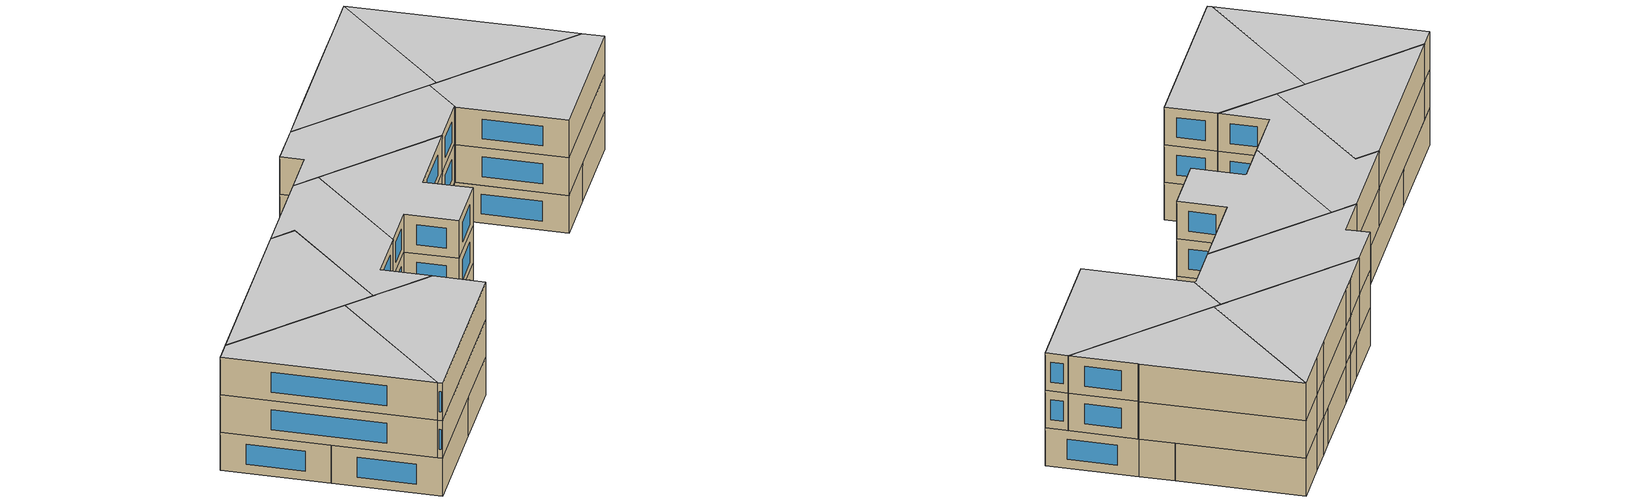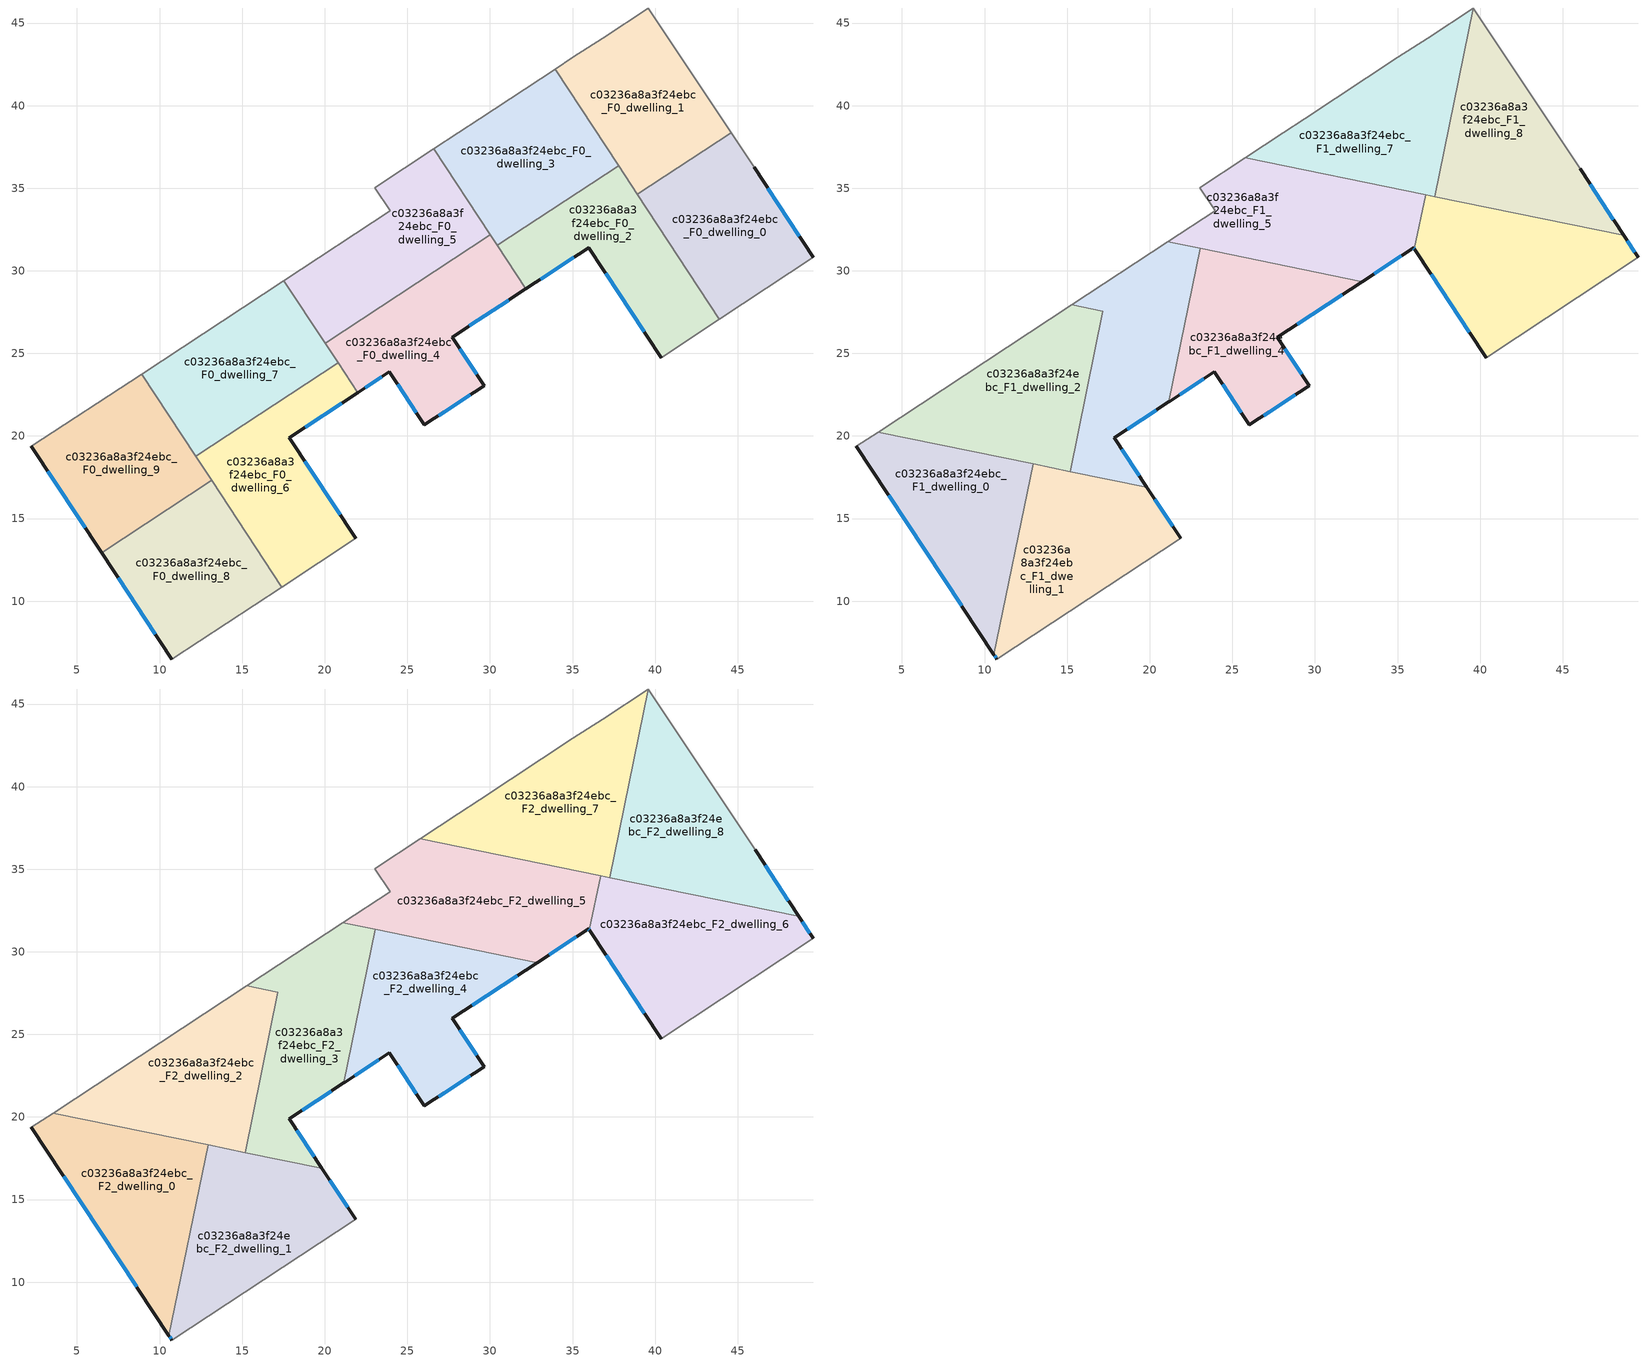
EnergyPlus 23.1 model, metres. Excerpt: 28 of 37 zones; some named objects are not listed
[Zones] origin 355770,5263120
c03236a8a3f24ebc_F0_dwelling_0
 floor ground (EU_floor_Construction): 45.99,36.28 49.57,30.81 43.89,27.08 38.93,34.62 44.61,38.36 z0
 wall outside (EU_wall_Construction): 49.57,30.81 45.99,36.28 z0:3
 wall to c03236a8a3f24ebc_F0_dwelling_1 (EU_wall_Construction): 44.61,38.36 38.93,34.62 z0:3
 wall adiabatic (EU_wall_Construction): 45.99,36.28 44.61,38.36 / 43.89,27.08 49.57,30.81 z0:3
 wall to c03236a8a3f24ebc_F0_dwelling_2 (EU_wall_Construction): 38.93,34.62 43.89,27.08 z0:3
 window (EU_Window_Construction): 48.73,32.09 46.83,34.99 z0.7:2.3
c03236a8a3f24ebc_F0_dwelling_1
 floor ground (EU_floor_Construction): 39.58,45.91 44.61,38.36 38.93,34.62 33.95,42.21 35.03,42.92 36.82,44.09 z0
 wall adiabatic (EU_wall_Construction): 44.61,38.36 39.58,45.91 36.82,44.09 35.03,42.92 33.95,42.21 z0:3
 wall to c03236a8a3f24ebc_F0_dwelling_3 (EU_wall_Construction): 33.95,42.21 37.79,36.36 z0:3
 wall to c03236a8a3f24ebc_F0_dwelling_2 (EU_wall_Construction): 37.79,36.36 38.93,34.62 z0:3
c03236a8a3f24ebc_F0_dwelling_2
 floor ground (EU_floor_Construction): 37.79,36.36 43.89,27.08 40.36,24.75 35.97,31.4 32.18,28.91 30.45,31.54 z0
 wall outside (EU_wall_Construction): 32.18,28.91 35.97,31.4 40.36,24.75 z0:3
 wall to c03236a8a3f24ebc_F0_dwelling_3 (EU_wall_Construction): 37.79,36.36 30.45,31.54 z0:3
 wall adiabatic (EU_wall_Construction): 40.36,24.75 43.89,27.08 z0:3
 wall to c03236a8a3f24ebc_F0_dwelling_4 (EU_wall_Construction): 30.45,31.54 32.18,28.91 z0:3
 window (EU_Window_Construction): 33.07,29.49 35.08,30.81 / 37,29.84 39.33,26.31 z0.7:2.3
c03236a8a3f24ebc_F0_dwelling_3
 floor ground (EU_floor_Construction): 33.95,42.21 37.79,36.36 30.45,31.54 26.6,37.38 28.1,38.36 29.38,39.2 z0
 wall adiabatic (EU_wall_Construction): 33.95,42.21 29.38,39.2 28.1,38.36 26.6,37.38 z0:3
 wall to c03236a8a3f24ebc_F0_dwelling_5 (EU_wall_Construction): 26.6,37.38 30.02,32.19 z0:3
 wall to c03236a8a3f24ebc_F0_dwelling_4 (EU_wall_Construction): 30.02,32.19 30.45,31.54 z0:3
c03236a8a3f24ebc_F0_dwelling_4
 floor ground (EU_floor_Construction): 30.02,32.19 32.18,28.91 27.72,25.97 29.66,23.05 26.04,20.67 23.91,23.88 22,22.62 20.03,25.62 z0
 wall outside (EU_wall_Construction): 22,22.62 23.91,23.88 26.04,20.67 29.66,23.05 27.72,25.97 32.18,28.91 z0:3
 wall to c03236a8a3f24ebc_F0_dwelling_5 (EU_wall_Construction): 30.02,32.19 20.03,25.62 z0:3
 wall to c03236a8a3f24ebc_F0_dwelling_6 (EU_wall_Construction): 20.81,24.43 22,22.62 z0:3
 wall to c03236a8a3f24ebc_F0_dwelling_7 (EU_wall_Construction): 20.03,25.62 20.81,24.43 z0:3
 window (EU_Window_Construction): 26.89,21.23 28.81,22.49 / 24.41,23.12 25.54,21.42 / 22.45,22.91 23.46,23.58 / 28.76,26.66 31.13,28.22 / 29.2,23.73 28.17,25.29 z0.7:2.3
c03236a8a3f24ebc_F0_dwelling_5
 floor ground (EU_floor_Construction): 26.6,37.38 30.02,32.19 20.03,25.62 17.53,29.41 23.96,33.63 23.03,35.03 z0
 wall adiabatic (EU_wall_Construction): 26.6,37.38 23.03,35.03 23.96,33.63 17.53,29.41 z0:3
 wall to c03236a8a3f24ebc_F0_dwelling_7 (EU_wall_Construction): 17.53,29.41 20.03,25.62 z0:3
c03236a8a3f24ebc_F0_dwelling_6
 floor ground (EU_floor_Construction): 20.8,24.43 22,22.62 17.85,19.89 21.87,13.8 17.39,10.86 12.19,18.77 z0
 wall outside (EU_wall_Construction): 21.87,13.8 17.85,19.89 22,22.62 z0:3
 wall to c03236a8a3f24ebc_F0_dwelling_7 (EU_wall_Construction): 20.8,24.43 12.19,18.77 z0:3
 wall adiabatic (EU_wall_Construction): 17.39,10.86 21.87,13.8 z0:3
 wall to c03236a8a3f24ebc_F0_dwelling_8 (EU_wall_Construction): 13.15,17.31 17.39,10.86 z0:3
 wall to c03236a8a3f24ebc_F0_dwelling_9 (EU_wall_Construction): 12.19,18.77 13.15,17.31 z0:3
 window (EU_Window_Construction): 18.82,20.53 21.02,21.98 / 20.93,15.23 18.79,18.46 z0.7:2.3
c03236a8a3f24ebc_F0_dwelling_7
 floor ground (EU_floor_Construction): 17.53,29.41 20.8,24.43 12.19,18.77 8.92,23.75 z0
 wall adiabatic (EU_wall_Construction): 17.53,29.41 8.92,23.75 z0:3
 wall to c03236a8a3f24ebc_F0_dwelling_9 (EU_wall_Construction): 8.92,23.75 12.19,18.77 z0:3
c03236a8a3f24ebc_F0_dwelling_8
 floor ground (EU_floor_Construction): 13.15,17.31 17.39,10.86 10.75,6.5 6.49,12.94 z0
 wall outside (EU_wall_Construction): 6.49,12.94 10.75,6.5 z0:3
 wall adiabatic (EU_wall_Construction): 10.75,6.5 17.39,10.86 z0:3
 wall to c03236a8a3f24ebc_F0_dwelling_9 (EU_wall_Construction): 13.15,17.31 6.49,12.94 z0:3
 window (EU_Window_Construction): 7.49,11.43 9.75,8.01 z0.7:2.3
c03236a8a3f24ebc_F0_dwelling_9
 floor ground (EU_floor_Construction): 8.92,23.75 13.15,17.31 6.49,12.94 2.24,19.36 z0
 wall outside (EU_wall_Construction): 2.24,19.36 6.49,12.94 z0:3
 wall adiabatic (EU_wall_Construction): 8.92,23.75 2.24,19.36 z0:3
 window (EU_Window_Construction): 3.24,17.86 5.49,14.45 z0.7:2.3
 ceiling adiabatic (EU_roof_Construction): 12.42,18.41 8.92,23.75 3.56,20.23 z3
c03236a8a3f24ebc_F1_dwelling_0
 floor to c03236a8a3f24ebc_F0_dwelling_9 (EU_floor_Construction): 12.42,18.41 12.83,17.79 12.67,17 6.49,12.94 2.24,19.36 3.56,20.23 z3
 floor to c03236a8a3f24ebc_F0_dwelling_8 (EU_floor_Construction): 12.67,17 10.57,6.77 6.49,12.94 z3
 floor to c03236a8a3f24ebc_F0_dwelling_6 (EU_floor_Construction): 12.93,18.31 12.83,17.8 12.43,18.41 z3
 wall outside (EU_wall_Construction): 2.24,19.36 10.57,6.77 z3:6
 wall to c03236a8a3f24ebc_F1_dwelling_1 (EU_wall_Construction): 10.57,6.77 12.93,18.31 z3:6
 wall adiabatic (EU_wall_Construction): 3.56,20.23 2.24,19.36 z3:6
 wall to c03236a8a3f24ebc_F1_dwelling_2 (EU_wall_Construction): 12.93,18.31 3.56,20.23 z3:6
 window (EU_Window_Construction): 4.2,16.41 8.62,9.73 z3.7:5.3
c03236a8a3f24ebc_F1_dwelling_1
 floor to c03236a8a3f24ebc_F0_dwelling_8 (EU_floor_Construction): 13.15,17.31 17.39,10.86 10.75,6.5 10.57,6.77 12.67,17 z3
 floor to c03236a8a3f24ebc_F0_dwelling_6 (EU_floor_Construction): 19.82,16.89 21.87,13.8 17.39,10.86 12.83,17.8 12.93,18.31 z3
 floor to c03236a8a3f24ebc_F0_dwelling_9 (EU_floor_Construction): 12.83,17.79 13.15,17.31 12.67,17 z3
 wall outside (EU_wall_Construction): 10.57,6.77 10.75,6.5 / 21.87,13.8 19.82,16.89 z3:6
 wall adiabatic (EU_wall_Construction): 10.75,6.5 21.87,13.8 z3:6
 wall to c03236a8a3f24ebc_F1_dwelling_3 (EU_wall_Construction): 19.82,16.89 15.18,17.85 z3:6
 wall to c03236a8a3f24ebc_F1_dwelling_2 (EU_wall_Construction): 15.18,17.85 12.93,18.31 z3:6
 window (EU_Window_Construction): 10.61,6.71 10.71,6.56 / 21.39,14.53 20.3,16.17 z3.7:5.3
c03236a8a3f24ebc_F1_dwelling_2
 floor to c03236a8a3f24ebc_F0_dwelling_7 (EU_floor_Construction): 17.17,27.55 15.86,21.18 12.19,18.77 8.92,23.75 15.29,27.93 z3
 floor to c03236a8a3f24ebc_F0_dwelling_6 (EU_floor_Construction): 15.86,21.18 15.18,17.85 12.43,18.41 12.19,18.77 z3
 floor adiabatic (EU_floor_Construction): 8.92,23.75 12.43,18.41 3.56,20.23 z3
 wall to c03236a8a3f24ebc_F1_dwelling_3 (EU_wall_Construction): 15.18,17.85 17.17,27.55 15.29,27.93 z3:6
 wall adiabatic (EU_wall_Construction): 15.29,27.93 3.56,20.23 z3:6
c03236a8a3f24ebc_F1_dwelling_3
 floor to c03236a8a3f24ebc_F0_dwelling_6 (EU_floor_Construction): 20.8,24.43 21.45,23.45 21.16,22.07 17.85,19.89 19.82,16.89 15.18,17.85 15.86,21.18 z3
 floor to c03236a8a3f24ebc_F0_dwelling_7 (EU_floor_Construction): 17.53,29.41 20.8,24.43 15.86,21.18 17.17,27.55 15.29,27.93 z3
 floor to c03236a8a3f24ebc_F0_dwelling_5 (EU_floor_Construction): 23.07,31.35 22.18,27.04 20.03,25.62 17.53,29.41 21.11,31.76 z3
 floor to c03236a8a3f24ebc_F0_dwelling_4 (EU_floor_Construction): 22.18,27.04 21.45,23.46 20.03,25.62 z3
 wall outside (EU_wall_Construction): 19.82,16.89 17.85,19.89 21.16,22.07 z3:6
 wall adiabatic (EU_wall_Construction): 21.11,31.76 15.29,27.93 z3:6
 wall to c03236a8a3f24ebc_F1_dwelling_4 (EU_wall_Construction): 21.16,22.07 23.07,31.36 z3:6
 wall to c03236a8a3f24ebc_F1_dwelling_5 (EU_wall_Construction): 23.07,31.36 21.11,31.76 z3:6
 window (EU_Window_Construction): 18.63,20.4 20.38,21.56 / 19.36,17.6 18.31,19.19 z3.7:5.3
c03236a8a3f24ebc_F1_dwelling_4
 floor to c03236a8a3f24ebc_F0_dwelling_4 (EU_floor_Construction): 31.74,29.58 32.18,28.91 27.72,25.97 29.66,23.05 26.04,20.67 23.91,23.88 22,22.62 21.45,23.46 22.18,27.04 27.4,30.47 z3
 floor to c03236a8a3f24ebc_F0_dwelling_2 (EU_floor_Construction): 32.85,29.35 32.18,28.91 31.74,29.58 z3
 floor to c03236a8a3f24ebc_F0_dwelling_6 (EU_floor_Construction): 21.45,23.45 22,22.62 21.17,22.08 21.16,22.07 z3
 floor to c03236a8a3f24ebc_F0_dwelling_5 (EU_floor_Construction): 27.4,30.47 22.18,27.04 23.07,31.35 z3
 wall outside (EU_wall_Construction): 21.16,22.07 21.18,22.08 23.91,23.88 26.04,20.67 29.66,23.05 27.72,25.97 32.85,29.35 z3:6
 wall to c03236a8a3f24ebc_F1_dwelling_5 (EU_wall_Construction): 32.85,29.35 23.07,31.35 z3:6
 window (EU_Window_Construction): 28.92,26.77 31.65,28.56 / 29.2,23.73 28.17,25.29 / 26.89,21.23 28.81,22.49 / 24.41,23.12 25.54,21.42 / 21.82,22.5 23.27,23.46 z3.7:5.3
c03236a8a3f24ebc_F1_dwelling_5
 floor to c03236a8a3f24ebc_F0_dwelling_2 (EU_floor_Construction): 36.7,34.61 36.02,31.32 35.97,31.4 32.85,29.35 31.74,29.58 30.45,31.54 35.49,34.85 z3
 floor to c03236a8a3f24ebc_F0_dwelling_5 (EU_floor_Construction): 27.14,36.56 30.02,32.19 27.4,30.47 21.11,31.76 23.96,33.63 23.03,35.03 25.78,36.84 z3
 floor to c03236a8a3f24ebc_F0_dwelling_3 (EU_floor_Construction): 35.49,34.85 30.45,31.54 27.14,36.56 z3
 floor to c03236a8a3f24ebc_F0_dwelling_4 (EU_floor_Construction): 30.02,32.19 31.74,29.58 27.4,30.47 z3
 wall outside (EU_wall_Construction): 32.85,29.35 35.97,31.4 36.02,31.32 z3:6
 wall adiabatic (EU_wall_Construction): 25.78,36.84 23.03,35.03 23.96,33.63 21.11,31.76 z3:6
 wall to c03236a8a3f24ebc_F1_dwelling_6 (EU_wall_Construction): 36.02,31.32 36.7,34.61 z3:6
 wall to c03236a8a3f24ebc_F1_dwelling_7 (EU_wall_Construction): 36.7,34.61 25.78,36.84 z3:6
 window (EU_Window_Construction): 35.98,31.38 36.01,31.34 / 33.59,29.83 35.24,30.92 z3.7:5.3
c03236a8a3f24ebc_F1_dwelling_6
 floor to c03236a8a3f24ebc_F0_dwelling_0 (EU_floor_Construction): 48.69,32.15 49.57,30.81 43.89,27.08 39.29,34.07 z3
 floor to c03236a8a3f24ebc_F0_dwelling_2 (EU_floor_Construction): 39.29,34.07 43.89,27.08 40.36,24.75 36.02,31.32 36.7,34.61 z3
 wall outside (EU_wall_Construction): 36.02,31.32 40.36,24.75 / 49.57,30.81 48.69,32.15 z3:6
 wall adiabatic (EU_wall_Construction): 40.36,24.75 49.57,30.81 z3:6
 wall to c03236a8a3f24ebc_F1_dwelling_8 (EU_wall_Construction): 48.69,32.15 37.25,34.49 z3:6
 wall to c03236a8a3f24ebc_F1_dwelling_7 (EU_wall_Construction): 37.25,34.49 36.69,34.61 z3:6
 window (EU_Window_Construction): 37.04,29.78 39.34,26.29 / 49.36,31.12 48.89,31.83 z3.7:5.3
c03236a8a3f24ebc_F1_dwelling_7
 floor outside (EU_floor_Construction): 39.58,45.91 39.58,45.9 36.82,44.09 z3
 floor to c03236a8a3f24ebc_F0_dwelling_3 (EU_floor_Construction): 33.95,42.21 37.67,36.54 37.61,36.25 35.49,34.85 27.14,36.56 26.6,37.38 28.1,38.36 29.38,39.2 z3
 floor to c03236a8a3f24ebc_F0_dwelling_1 (EU_floor_Construction): 39.58,45.9 37.67,36.54 33.95,42.21 35.03,42.92 36.82,44.09 z3
 floor to c03236a8a3f24ebc_F0_dwelling_5 (EU_floor_Construction): 26.6,37.38 27.14,36.56 25.78,36.84 z3
 floor to c03236a8a3f24ebc_F0_dwelling_2 (EU_floor_Construction): 37.61,36.25 37.25,34.49 35.49,34.85 z3
 wall to c03236a8a3f24ebc_F1_dwelling_8 (EU_wall_Construction): 37.25,34.49 39.59,45.9 z3:6
 wall adiabatic (EU_wall_Construction): 39.58,45.91 36.82,44.09 35.03,42.92 29.38,39.2 28.1,38.36 25.78,36.84 z3:6
c03236a8a3f24ebc_F1_dwelling_8
 floor to c03236a8a3f24ebc_F0_dwelling_1 (EU_floor_Construction): 39.59,45.9 44.61,38.36 38.93,34.62 37.67,36.54 z3
 floor to c03236a8a3f24ebc_F0_dwelling_0 (EU_floor_Construction): 45.99,36.28 46.06,36.17 48.69,32.15 39.29,34.07 38.93,34.62 44.61,38.36 z3
 floor to c03236a8a3f24ebc_F0_dwelling_2 (EU_floor_Construction): 37.79,36.36 39.29,34.07 37.25,34.49 37.61,36.25 z3
 floor to c03236a8a3f24ebc_F0_dwelling_3 (EU_floor_Construction): 37.67,36.54 37.79,36.36 37.61,36.25 z3
 wall outside (EU_wall_Construction): 48.69,32.15 46.06,36.17 z3:6
 wall adiabatic (EU_wall_Construction): 46.06,36.17 45.99,36.28 39.59,45.9 z3:6
 window (EU_Window_Construction): 48.07,33.09 46.68,35.23 z3.7:5.3
c03236a8a3f24ebc_F2_dwelling_0
 floor to c03236a8a3f24ebc_F1_dwelling_0 (EU_floor_Construction): 12.93,18.31 10.57,6.77 2.24,19.36 3.56,20.23 z6
 wall outside (EU_wall_Construction): 2.24,19.36 10.57,6.77 z6:9
 wall to c03236a8a3f24ebc_F2_dwelling_1 (EU_wall_Construction): 10.57,6.77 12.93,18.31 z6:9
 wall adiabatic (EU_wall_Construction): 3.56,20.23 2.24,19.36 z6:9
 wall to c03236a8a3f24ebc_F2_dwelling_2 (EU_wall_Construction): 12.93,18.31 3.56,20.23 z6:9
 window (EU_Window_Construction): 4.2,16.41 8.62,9.73 z6.7:8.3
 ceiling to c03236a8a3f24ebc_F3_dwelling_0 (EU_floor_Construction): 10.57,6.77 12.93,18.31 3.56,20.23 2.24,19.36 z9
c03236a8a3f24ebc_F2_dwelling_1
 floor to c03236a8a3f24ebc_F1_dwelling_1 (EU_floor_Construction): 19.82,16.89 21.87,13.8 10.75,6.5 10.57,6.77 12.93,18.31 z6
 wall outside (EU_wall_Construction): 10.57,6.77 10.75,6.5 / 21.87,13.8 19.82,16.89 z6:9
 wall adiabatic (EU_wall_Construction): 10.75,6.5 21.87,13.8 z6:9
 wall to c03236a8a3f24ebc_F2_dwelling_3 (EU_wall_Construction): 19.82,16.89 15.18,17.85 z6:9
 wall to c03236a8a3f24ebc_F2_dwelling_2 (EU_wall_Construction): 15.18,17.85 12.93,18.31 z6:9
 window (EU_Window_Construction): 10.61,6.71 10.71,6.56 / 21.39,14.53 20.3,16.17 z6.7:8.3
 ceiling to c03236a8a3f24ebc_F3_dwelling_1 (EU_floor_Construction): 21.87,13.8 19.82,16.89 12.93,18.31 10.57,6.77 10.75,6.5 z9
c03236a8a3f24ebc_F2_dwelling_2
 floor to c03236a8a3f24ebc_F1_dwelling_2 (EU_floor_Construction): 17.17,27.55 15.18,17.85 3.56,20.23 15.29,27.93 z6
 wall to c03236a8a3f24ebc_F2_dwelling_3 (EU_wall_Construction): 15.18,17.85 17.17,27.55 15.29,27.93 z6:9
 wall adiabatic (EU_wall_Construction): 15.29,27.93 3.56,20.23 z6:9
 ceiling to c03236a8a3f24ebc_F3_dwelling_2 (EU_floor_Construction): 15.18,17.85 17.17,27.55 15.29,27.93 3.56,20.23 z9
c03236a8a3f24ebc_F2_dwelling_3
 floor to c03236a8a3f24ebc_F1_dwelling_3 (EU_floor_Construction): 23.07,31.36 21.16,22.07 17.85,19.89 19.82,16.89 15.18,17.85 17.17,27.55 15.29,27.93 21.11,31.76 z6
 wall outside (EU_wall_Construction): 19.82,16.89 17.85,19.89 21.16,22.07 z6:9
 wall adiabatic (EU_wall_Construction): 21.11,31.76 15.29,27.93 z6:9
 wall to c03236a8a3f24ebc_F2_dwelling_4 (EU_wall_Construction): 21.16,22.07 23.07,31.36 z6:9
 wall to c03236a8a3f24ebc_F2_dwelling_5 (EU_wall_Construction): 23.07,31.36 21.11,31.76 z6:9
 window (EU_Window_Construction): 18.63,20.4 20.38,21.56 / 19.36,17.6 18.31,19.19 z6.7:8.3
 ceiling to c03236a8a3f24ebc_F3_dwelling_3 (EU_floor_Construction): 19.82,16.89 17.85,19.89 21.16,22.07 23.07,31.36 21.11,31.76 15.29,27.93 17.17,27.55 15.18,17.85 z9
c03236a8a3f24ebc_F2_dwelling_4
 floor to c03236a8a3f24ebc_F1_dwelling_4 (EU_floor_Construction): 32.85,29.35 27.72,25.97 29.66,23.05 26.04,20.67 23.91,23.88 21.18,22.08 21.16,22.07 23.07,31.36 z6
 wall outside (EU_wall_Construction): 21.16,22.07 21.18,22.08 23.91,23.88 26.04,20.67 29.66,23.05 27.72,25.97 32.85,29.35 z6:9
 wall to c03236a8a3f24ebc_F2_dwelling_5 (EU_wall_Construction): 32.85,29.35 23.07,31.35 z6:9
 window (EU_Window_Construction): 28.92,26.77 31.65,28.56 / 29.2,23.73 28.17,25.29 / 26.89,21.23 28.81,22.49 / 24.41,23.12 25.54,21.42 / 21.82,22.5 23.27,23.46 z6.7:8.3
 ceiling to c03236a8a3f24ebc_F3_dwelling_4 (EU_floor_Construction): 29.66,23.05 27.72,25.97 32.85,29.35 23.07,31.36 21.16,22.07 21.18,22.08 23.91,23.88 26.04,20.67 z9
c03236a8a3f24ebc_F2_dwelling_5
 floor to c03236a8a3f24ebc_F1_dwelling_5 (EU_floor_Construction): 36.7,34.61 36.02,31.32 35.97,31.4 32.85,29.35 21.11,31.76 23.96,33.63 23.03,35.03 25.78,36.84 z6
 wall outside (EU_wall_Construction): 32.85,29.35 35.97,31.4 36.02,31.32 z6:9
 wall adiabatic (EU_wall_Construction): 25.78,36.84 23.03,35.03 23.96,33.63 21.11,31.76 z6:9
 wall to c03236a8a3f24ebc_F2_dwelling_6 (EU_wall_Construction): 36.02,31.32 36.7,34.61 z6:9
 wall to c03236a8a3f24ebc_F2_dwelling_7 (EU_wall_Construction): 36.7,34.61 25.78,36.84 z6:9
 window (EU_Window_Construction): 35.98,31.38 36.01,31.34 / 33.59,29.83 35.24,30.92 z6.7:8.3
 ceiling to c03236a8a3f24ebc_F3_dwelling_5 (EU_floor_Construction): 36.02,31.32 36.7,34.61 25.78,36.84 23.03,35.03 23.96,33.63 21.11,31.76 32.85,29.35 35.97,31.4 z9
c03236a8a3f24ebc_F2_dwelling_6
 floor to c03236a8a3f24ebc_F1_dwelling_6 (EU_floor_Construction): 48.69,32.15 49.57,30.81 40.36,24.75 36.02,31.32 36.7,34.61 z6
 wall outside (EU_wall_Construction): 36.02,31.32 40.36,24.75 / 49.57,30.81 48.69,32.15 z6:9
 wall adiabatic (EU_wall_Construction): 40.36,24.75 49.57,30.81 z6:9
 wall to c03236a8a3f24ebc_F2_dwelling_8 (EU_wall_Construction): 48.69,32.15 37.25,34.49 z6:9
 wall to c03236a8a3f24ebc_F2_dwelling_7 (EU_wall_Construction): 37.25,34.49 36.69,34.61 z6:9
 window (EU_Window_Construction): 37.04,29.78 39.34,26.29 / 49.36,31.12 48.89,31.83 z6.7:8.3
 ceiling to c03236a8a3f24ebc_F3_dwelling_6 (EU_floor_Construction): 49.57,30.81 48.69,32.15 36.7,34.61 36.02,31.32 40.36,24.75 z9
c03236a8a3f24ebc_F2_dwelling_7
 floor to c03236a8a3f24ebc_F1_dwelling_7 (EU_floor_Construction): 39.59,45.9 37.25,34.49 25.78,36.84 28.1,38.36 29.38,39.2 35.03,42.92 36.82,44.09 z6
 wall to c03236a8a3f24ebc_F2_dwelling_8 (EU_wall_Construction): 37.25,34.49 39.59,45.9 z6:9
 wall adiabatic (EU_wall_Construction): 39.58,45.91 36.82,44.09 35.03,42.92 29.38,39.2 28.1,38.36 25.78,36.84 z6:9
 ceiling to c03236a8a3f24ebc_F3_dwelling_7 (EU_floor_Construction): 37.25,34.49 39.58,45.91 36.82,44.09 35.03,42.92 29.38,39.2 28.1,38.36 25.78,36.84 z9
c03236a8a3f24ebc_F2_dwelling_8
 floor to c03236a8a3f24ebc_F1_dwelling_8 (EU_floor_Construction): 39.59,45.9 45.99,36.28 46.06,36.17 48.69,32.15 37.25,34.49 z6
 wall outside (EU_wall_Construction): 48.69,32.15 46.06,36.17 z6:9
 wall adiabatic (EU_wall_Construction): 46.06,36.17 45.99,36.28 39.59,45.9 z6:9
 window (EU_Window_Construction): 48.07,33.09 46.68,35.23 z6.7:8.3
 ceiling to c03236a8a3f24ebc_F3_dwelling_8 (EU_floor_Construction): 48.69,32.15 46.06,36.17 45.99,36.28 39.59,45.9 37.25,34.49 z9
[Building]
EU S2 Campaign: North Axis=0; Terrain=City; Solar Distribution=FullExterior
[Site:Location]
Budapest.Ferenc.Liszt.Intl.AP: Latitude=47.437; Longitude=19.256; Time Zone=1; Elevation=185
[SizingPeriod:WeatherFileDays]
AnnualSizingPeriod: Begin Month=1; Begin Day of Month=1; End Month=12; End Day of Month=31; Day of Week for Start Day=Monday; Use Weather File Daylight Saving Period=No; Use Weather File Rain and Snow Indicators=No
[MATERIAL]
EU_InternalMass_Material: Roughness=MediumRough; Thickness=0.1; Conductivity=1; Density=1800; Specific Heat=900; Thermal Absorptance=0.9; Solar Absorptance=0.7; Visible Absorptance=0.7
[MATERIAL:NOMASS] Roughness=MediumRough; Thermal Absorptance=0.9; Solar Absorptance=0.7; Visible Absorptance=0.7
Name | Thermal Resistance
EU_wall_NoMass | 0.832559
EU_roof_NoMass | 1.39638
EU_floor_NoMass | 0.872794
[WINDOWMATERIAL:SIMPLEGLAZINGSYSTEM]
EU_Window_SimpleGlazing: UFactor=2.79869; Solar Heat Gain Coefficient=0.75; Visible Transmittance=0.75
[CONSTRUCTION]
EU_wall_Construction: EU_wall_NoMass
EU_roof_Construction: EU_roof_NoMass
EU_floor_Construction: EU_floor_NoMass
EU_Window_Construction: EU_Window_SimpleGlazing
EU_InternalMass_Construction: EU_InternalMass_Material
[ZONE] Type=1; Multiplier=1; Ceiling Height=autocalculate; Floor Area=autocalculate; Part of Total Floor Area=Yes
Name | Volume
c03236a8a3f24ebc_F0_dwelling_0 | 184.278
c03236a8a3f24ebc_F1_dwelling_0; c03236a8a3f24ebc_F2_dwelling_0 | 204.736
c03236a8a3f24ebc_F0_dwelling_1 | 184.29
c03236a8a3f24ebc_F1_dwelling_1; c03236a8a3f24ebc_F2_dwelling_1 | 204.732
c03236a8a3f24ebc_F0_dwelling_2 | 184.244
c03236a8a3f24ebc_F1_dwelling_2; c03236a8a3f24ebc_F2_dwelling_2 | 204.752
c03236a8a3f24ebc_F0_dwelling_3 | 184.259
c03236a8a3f24ebc_F1_dwelling_3; c03236a8a3f24ebc_F2_dwelling_3 | 191.23
c03236a8a3f24ebc_F0_dwelling_4 | 184.25
c03236a8a3f24ebc_F1_dwelling_4; c03236a8a3f24ebc_F2_dwelling_4 | 191.234
c03236a8a3f24ebc_F0_dwelling_5 | 184.283
c03236a8a3f24ebc_F1_dwelling_5; c03236a8a3f24ebc_F2_dwelling_5 | 218.267
c03236a8a3f24ebc_F0_dwelling_6 | 184.272
c03236a8a3f24ebc_F1_dwelling_6; c03236a8a3f24ebc_F2_dwelling_6 | 218.265
c03236a8a3f24ebc_F0_dwelling_7; c03236a8a3f24ebc_F0_dwelling_9 | 184.266
c03236a8a3f24ebc_F1_dwelling_7 | 204.623
c03236a8a3f24ebc_F2_dwelling_7 | 204.733
c03236a8a3f24ebc_F0_dwelling_8 | 184.241
c03236a8a3f24ebc_F1_dwelling_8; c03236a8a3f24ebc_F2_dwelling_8 | 204.72
[INTERNALMASS] Construction=EU_InternalMass_Construction
Name | Zone or ZoneList | Surface Area
c03236a8a3f24ebc_F0_dwelling_0_EU_InternalMass | c03236a8a3f24ebc_F0_dwelling_0 | 61.4261
c03236a8a3f24ebc_F0_dwelling_1_EU_InternalMass | c03236a8a3f24ebc_F0_dwelling_1 | 61.4298
c03236a8a3f24ebc_F0_dwelling_2_EU_InternalMass | c03236a8a3f24ebc_F0_dwelling_2 | 61.4145
c03236a8a3f24ebc_F0_dwelling_3_EU_InternalMass | c03236a8a3f24ebc_F0_dwelling_3 | 61.4195
c03236a8a3f24ebc_F0_dwelling_4_EU_InternalMass | c03236a8a3f24ebc_F0_dwelling_4 | 61.4167
c03236a8a3f24ebc_F0_dwelling_5_EU_InternalMass | c03236a8a3f24ebc_F0_dwelling_5 | 61.4277
c03236a8a3f24ebc_F0_dwelling_6_EU_InternalMass | c03236a8a3f24ebc_F0_dwelling_6 | 61.4238
c03236a8a3f24ebc_F0_dwelling_7_EU_InternalMass | c03236a8a3f24ebc_F0_dwelling_7 | 61.4222
c03236a8a3f24ebc_F0_dwelling_8_EU_InternalMass | c03236a8a3f24ebc_F0_dwelling_8 | 61.414
c03236a8a3f24ebc_F0_dwelling_9_EU_InternalMass | c03236a8a3f24ebc_F0_dwelling_9 | 61.4219
c03236a8a3f24ebc_F1_dwelling_0_EU_InternalMass | c03236a8a3f24ebc_F1_dwelling_0 | 68.243
c03236a8a3f24ebc_F1_dwelling_1_EU_InternalMass | c03236a8a3f24ebc_F1_dwelling_1 | 68.2425
c03236a8a3f24ebc_F1_dwelling_2_EU_InternalMass | c03236a8a3f24ebc_F1_dwelling_2 | 68.2499
c03236a8a3f24ebc_F1_dwelling_3_EU_InternalMass | c03236a8a3f24ebc_F1_dwelling_3 | 63.7434
c03236a8a3f24ebc_F1_dwelling_4_EU_InternalMass | c03236a8a3f24ebc_F1_dwelling_4 | 63.7446
c03236a8a3f24ebc_F1_dwelling_5_EU_InternalMass | c03236a8a3f24ebc_F1_dwelling_5 | 72.7554
c03236a8a3f24ebc_F1_dwelling_6_EU_InternalMass | c03236a8a3f24ebc_F1_dwelling_6 | 72.7537
c03236a8a3f24ebc_F1_dwelling_7_EU_InternalMass | c03236a8a3f24ebc_F1_dwelling_7 | 68.2433
c03236a8a3f24ebc_F1_dwelling_8_EU_InternalMass | c03236a8a3f24ebc_F1_dwelling_8 | 68.24
c03236a8a3f24ebc_F2_dwelling_0_EU_InternalMass | c03236a8a3f24ebc_F2_dwelling_0 | 68.243
c03236a8a3f24ebc_F2_dwelling_1_EU_InternalMass | c03236a8a3f24ebc_F2_dwelling_1 | 68.2425
c03236a8a3f24ebc_F2_dwelling_2_EU_InternalMass | c03236a8a3f24ebc_F2_dwelling_2 | 68.2499
c03236a8a3f24ebc_F2_dwelling_3_EU_InternalMass | c03236a8a3f24ebc_F2_dwelling_3 | 63.7434
c03236a8a3f24ebc_F2_dwelling_4_EU_InternalMass | c03236a8a3f24ebc_F2_dwelling_4 | 63.7446
c03236a8a3f24ebc_F2_dwelling_5_EU_InternalMass | c03236a8a3f24ebc_F2_dwelling_5 | 72.7554
c03236a8a3f24ebc_F2_dwelling_6_EU_InternalMass | c03236a8a3f24ebc_F2_dwelling_6 | 72.7537
c03236a8a3f24ebc_F2_dwelling_7_EU_InternalMass | c03236a8a3f24ebc_F2_dwelling_7 | 68.2433
c03236a8a3f24ebc_F2_dwelling_8_EU_InternalMass | c03236a8a3f24ebc_F2_dwelling_8 | 68.24
[OTHEREQUIPMENT] Fuel Type=Electricity; Design Level Calculation Method=Watts/Area; Power per Zone Floor Area=1; Fraction Latent=0; Fraction Radiant=0; Fraction Lost=0; Carbon Dioxide Generation Rate=0; EndUse Subcategory=EU_Step8_InternalGains
Name | Zone or ZoneList or Space or SpaceList | Schedule
EU_Step8_InternalGain_c03236a8a3f24ebc_F0_dwelling_0_f000 | c03236a8a3f24ebc_F0_dwelling_0 | EU_Step8_GainSchedule_c03236a8a3f24ebc_F0_dwelling_0_f000
EU_Step8_InternalGain_c03236a8a3f24ebc_F0_dwelling_1_f000 | c03236a8a3f24ebc_F0_dwelling_1 | EU_Step8_GainSchedule_c03236a8a3f24ebc_F0_dwelling_1_f000
EU_Step8_InternalGain_c03236a8a3f24ebc_F0_dwelling_2_f000 | c03236a8a3f24ebc_F0_dwelling_2 | EU_Step8_GainSchedule_c03236a8a3f24ebc_F0_dwelling_2_f000
EU_Step8_InternalGain_c03236a8a3f24ebc_F0_dwelling_3_f000 | c03236a8a3f24ebc_F0_dwelling_3 | EU_Step8_GainSchedule_c03236a8a3f24ebc_F0_dwelling_3_f000
EU_Step8_InternalGain_c03236a8a3f24ebc_F0_dwelling_4_f000 | c03236a8a3f24ebc_F0_dwelling_4 | EU_Step8_GainSchedule_c03236a8a3f24ebc_F0_dwelling_4_f000
EU_Step8_InternalGain_c03236a8a3f24ebc_F0_dwelling_5_f000 | c03236a8a3f24ebc_F0_dwelling_5 | EU_Step8_GainSchedule_c03236a8a3f24ebc_F0_dwelling_5_f000
EU_Step8_InternalGain_c03236a8a3f24ebc_F0_dwelling_6_f000 | c03236a8a3f24ebc_F0_dwelling_6 | EU_Step8_GainSchedule_c03236a8a3f24ebc_F0_dwelling_6_f000
EU_Step8_InternalGain_c03236a8a3f24ebc_F0_dwelling_7_f000 | c03236a8a3f24ebc_F0_dwelling_7 | EU_Step8_GainSchedule_c03236a8a3f24ebc_F0_dwelling_7_f000
EU_Step8_InternalGain_c03236a8a3f24ebc_F0_dwelling_8_f000 | c03236a8a3f24ebc_F0_dwelling_8 | EU_Step8_GainSchedule_c03236a8a3f24ebc_F0_dwelling_8_f000
EU_Step8_InternalGain_c03236a8a3f24ebc_F0_dwelling_9_f000 | c03236a8a3f24ebc_F0_dwelling_9 | EU_Step8_GainSchedule_c03236a8a3f24ebc_F0_dwelling_9_f000
EU_Step8_InternalGain_c03236a8a3f24ebc_F1_dwelling_0_f000 | c03236a8a3f24ebc_F1_dwelling_0 | EU_Step8_GainSchedule_c03236a8a3f24ebc_F1_dwelling_0_f000
EU_Step8_InternalGain_c03236a8a3f24ebc_F1_dwelling_1_f000 | c03236a8a3f24ebc_F1_dwelling_1 | EU_Step8_GainSchedule_c03236a8a3f24ebc_F1_dwelling_1_f000
EU_Step8_InternalGain_c03236a8a3f24ebc_F1_dwelling_2_f000 | c03236a8a3f24ebc_F1_dwelling_2 | EU_Step8_GainSchedule_c03236a8a3f24ebc_F1_dwelling_2_f000
EU_Step8_InternalGain_c03236a8a3f24ebc_F1_dwelling_3_f000 | c03236a8a3f24ebc_F1_dwelling_3 | EU_Step8_GainSchedule_c03236a8a3f24ebc_F1_dwelling_3_f000
EU_Step8_InternalGain_c03236a8a3f24ebc_F1_dwelling_4_f000 | c03236a8a3f24ebc_F1_dwelling_4 | EU_Step8_GainSchedule_c03236a8a3f24ebc_F1_dwelling_4_f000
EU_Step8_InternalGain_c03236a8a3f24ebc_F1_dwelling_5_f000 | c03236a8a3f24ebc_F1_dwelling_5 | EU_Step8_GainSchedule_c03236a8a3f24ebc_F1_dwelling_5_f000
EU_Step8_InternalGain_c03236a8a3f24ebc_F1_dwelling_6_f000 | c03236a8a3f24ebc_F1_dwelling_6 | EU_Step8_GainSchedule_c03236a8a3f24ebc_F1_dwelling_6_f000
EU_Step8_InternalGain_c03236a8a3f24ebc_F1_dwelling_7_f000 | c03236a8a3f24ebc_F1_dwelling_7 | EU_Step8_GainSchedule_c03236a8a3f24ebc_F1_dwelling_7_f000
EU_Step8_InternalGain_c03236a8a3f24ebc_F1_dwelling_8_f000 | c03236a8a3f24ebc_F1_dwelling_8 | EU_Step8_GainSchedule_c03236a8a3f24ebc_F1_dwelling_8_f000
EU_Step8_InternalGain_c03236a8a3f24ebc_F2_dwelling_0_f000 | c03236a8a3f24ebc_F2_dwelling_0 | EU_Step8_GainSchedule_c03236a8a3f24ebc_F2_dwelling_0_f000
EU_Step8_InternalGain_c03236a8a3f24ebc_F2_dwelling_1_f000 | c03236a8a3f24ebc_F2_dwelling_1 | EU_Step8_GainSchedule_c03236a8a3f24ebc_F2_dwelling_1_f000
EU_Step8_InternalGain_c03236a8a3f24ebc_F2_dwelling_2_f000 | c03236a8a3f24ebc_F2_dwelling_2 | EU_Step8_GainSchedule_c03236a8a3f24ebc_F2_dwelling_2_f000
EU_Step8_InternalGain_c03236a8a3f24ebc_F2_dwelling_3_f000 | c03236a8a3f24ebc_F2_dwelling_3 | EU_Step8_GainSchedule_c03236a8a3f24ebc_F2_dwelling_3_f000
EU_Step8_InternalGain_c03236a8a3f24ebc_F2_dwelling_4_f000 | c03236a8a3f24ebc_F2_dwelling_4 | EU_Step8_GainSchedule_c03236a8a3f24ebc_F2_dwelling_4_f000
EU_Step8_InternalGain_c03236a8a3f24ebc_F2_dwelling_5_f000 | c03236a8a3f24ebc_F2_dwelling_5 | EU_Step8_GainSchedule_c03236a8a3f24ebc_F2_dwelling_5_f000
EU_Step8_InternalGain_c03236a8a3f24ebc_F2_dwelling_6_f000 | c03236a8a3f24ebc_F2_dwelling_6 | EU_Step8_GainSchedule_c03236a8a3f24ebc_F2_dwelling_6_f000
EU_Step8_InternalGain_c03236a8a3f24ebc_F2_dwelling_7_f000 | c03236a8a3f24ebc_F2_dwelling_7 | EU_Step8_GainSchedule_c03236a8a3f24ebc_F2_dwelling_7_f000
EU_Step8_InternalGain_c03236a8a3f24ebc_F2_dwelling_8_f000 | c03236a8a3f24ebc_F2_dwelling_8 | EU_Step8_GainSchedule_c03236a8a3f24ebc_F2_dwelling_8_f000
[ZONEVENTILATION:DESIGNFLOWRATE] Schedule=EU_AlwaysOn; Design Flow Rate Calculation Method=AirChanges/Hour; Air Changes per Hour=0.475469; Ventilation Type=Natural; Fan Pressure Rise=0; Fan Total Efficiency=1; Constant Term Coefficient=1; Temperature Term Coefficient=0; Velocity Term Coefficient=0; Velocity Squared Term Coefficient=0; Minimum Indoor Temperature=-100; Maximum Indoor Temperature=100; Delta Temperature=-100; Minimum Outdoor Temperature=-100; Maximum Outdoor Temperature=100; Maximum Wind Speed=40
Name | Zone or ZoneList or Space or SpaceList
EU_ConstantAir_c03236a8a3f24ebc_F0_dwelling_0 | c03236a8a3f24ebc_F0_dwelling_0
EU_ConstantAir_c03236a8a3f24ebc_F0_dwelling_1 | c03236a8a3f24ebc_F0_dwelling_1
EU_ConstantAir_c03236a8a3f24ebc_F0_dwelling_2 | c03236a8a3f24ebc_F0_dwelling_2
EU_ConstantAir_c03236a8a3f24ebc_F0_dwelling_3 | c03236a8a3f24ebc_F0_dwelling_3
EU_ConstantAir_c03236a8a3f24ebc_F0_dwelling_4 | c03236a8a3f24ebc_F0_dwelling_4
EU_ConstantAir_c03236a8a3f24ebc_F0_dwelling_5 | c03236a8a3f24ebc_F0_dwelling_5
EU_ConstantAir_c03236a8a3f24ebc_F0_dwelling_6 | c03236a8a3f24ebc_F0_dwelling_6
EU_ConstantAir_c03236a8a3f24ebc_F0_dwelling_7 | c03236a8a3f24ebc_F0_dwelling_7
EU_ConstantAir_c03236a8a3f24ebc_F0_dwelling_8 | c03236a8a3f24ebc_F0_dwelling_8
EU_ConstantAir_c03236a8a3f24ebc_F0_dwelling_9 | c03236a8a3f24ebc_F0_dwelling_9
EU_ConstantAir_c03236a8a3f24ebc_F1_dwelling_0 | c03236a8a3f24ebc_F1_dwelling_0
EU_ConstantAir_c03236a8a3f24ebc_F1_dwelling_1 | c03236a8a3f24ebc_F1_dwelling_1
EU_ConstantAir_c03236a8a3f24ebc_F1_dwelling_2 | c03236a8a3f24ebc_F1_dwelling_2
EU_ConstantAir_c03236a8a3f24ebc_F1_dwelling_3 | c03236a8a3f24ebc_F1_dwelling_3
EU_ConstantAir_c03236a8a3f24ebc_F1_dwelling_4 | c03236a8a3f24ebc_F1_dwelling_4
EU_ConstantAir_c03236a8a3f24ebc_F1_dwelling_5 | c03236a8a3f24ebc_F1_dwelling_5
EU_ConstantAir_c03236a8a3f24ebc_F1_dwelling_6 | c03236a8a3f24ebc_F1_dwelling_6
EU_ConstantAir_c03236a8a3f24ebc_F1_dwelling_7 | c03236a8a3f24ebc_F1_dwelling_7
EU_ConstantAir_c03236a8a3f24ebc_F1_dwelling_8 | c03236a8a3f24ebc_F1_dwelling_8
EU_ConstantAir_c03236a8a3f24ebc_F2_dwelling_0 | c03236a8a3f24ebc_F2_dwelling_0
EU_ConstantAir_c03236a8a3f24ebc_F2_dwelling_1 | c03236a8a3f24ebc_F2_dwelling_1
EU_ConstantAir_c03236a8a3f24ebc_F2_dwelling_2 | c03236a8a3f24ebc_F2_dwelling_2
EU_ConstantAir_c03236a8a3f24ebc_F2_dwelling_3 | c03236a8a3f24ebc_F2_dwelling_3
EU_ConstantAir_c03236a8a3f24ebc_F2_dwelling_4 | c03236a8a3f24ebc_F2_dwelling_4
EU_ConstantAir_c03236a8a3f24ebc_F2_dwelling_5 | c03236a8a3f24ebc_F2_dwelling_5
EU_ConstantAir_c03236a8a3f24ebc_F2_dwelling_6 | c03236a8a3f24ebc_F2_dwelling_6
EU_ConstantAir_c03236a8a3f24ebc_F2_dwelling_7 | c03236a8a3f24ebc_F2_dwelling_7
EU_ConstantAir_c03236a8a3f24ebc_F2_dwelling_8 | c03236a8a3f24ebc_F2_dwelling_8
[HVACTEMPLATE:THERMOSTAT] Constant Heating Setpoint=20; Constant Cooling Setpoint=50
EU_HeatOnly_c03236a8a3f24ebc_F0_dwelling_0; EU_HeatOnly_c03236a8a3f24ebc_F0_dwelling_1; EU_HeatOnly_c03236a8a3f24ebc_F0_dwelling_2; EU_HeatOnly_c03236a8a3f24ebc_F0_dwelling_3; EU_HeatOnly_c03236a8a3f24ebc_F0_dwelling_4; EU_HeatOnly_c03236a8a3f24ebc_F0_dwelling_5; EU_HeatOnly_c03236a8a3f24ebc_F0_dwelling_6; EU_HeatOnly_c03236a8a3f24ebc_F0_dwelling_7; EU_HeatOnly_c03236a8a3f24ebc_F0_dwelling_8; EU_HeatOnly_c03236a8a3f24ebc_F0_dwelling_9; EU_HeatOnly_c03236a8a3f24ebc_F1_dwelling_0; EU_HeatOnly_c03236a8a3f24ebc_F1_dwelling_1; EU_HeatOnly_c03236a8a3f24ebc_F1_dwelling_2; EU_HeatOnly_c03236a8a3f24ebc_F1_dwelling_3; EU_HeatOnly_c03236a8a3f24ebc_F1_dwelling_4; EU_HeatOnly_c03236a8a3f24ebc_F1_dwelling_5; EU_HeatOnly_c03236a8a3f24ebc_F1_dwelling_6; EU_HeatOnly_c03236a8a3f24ebc_F1_dwelling_7; EU_HeatOnly_c03236a8a3f24ebc_F1_dwelling_8
[HVACTEMPLATE:ZONE:IDEALLOADSAIRSYSTEM] System Availability Schedule=EU_AlwaysOn; Maximum Heating Supply Air Temperature=50; Minimum Cooling Supply Air Temperature=13; Maximum Heating Supply Air Humidity Ratio=0.0156; Minimum Cooling Supply Air Humidity Ratio=0.0077; Heating Limit=NoLimit; Cooling Limit=NoLimit; Heating Availability Schedule=EU_AlwaysOn; Cooling Availability Schedule=EU_CoolingOff; Dehumidification Control Type=ConstantSensibleHeatRatio; Cooling Sensible Heat Ratio=0.7; Dehumidification Setpoint=60; Humidification Control Type=None; Humidification Setpoint=30; Outdoor Air Method=None; Outdoor Air Flow Rate per Person=0.00944; Outdoor Air Flow Rate per Zone Floor Area=0; Outdoor Air Flow Rate per Zone=0; Demand Controlled Ventilation Type=None; Outdoor Air Economizer Type=NoEconomizer; Heat Recovery Type=None; Sensible Heat Recovery Effectiveness=0.7; Latent Heat Recovery Effectiveness=0.65
Name | Template Thermostat
c03236a8a3f24ebc_F0_dwelling_0 | EU_HeatOnly_c03236a8a3f24ebc_F0_dwelling_0
c03236a8a3f24ebc_F0_dwelling_1 | EU_HeatOnly_c03236a8a3f24ebc_F0_dwelling_1
c03236a8a3f24ebc_F0_dwelling_2 | EU_HeatOnly_c03236a8a3f24ebc_F0_dwelling_2
c03236a8a3f24ebc_F0_dwelling_3 | EU_HeatOnly_c03236a8a3f24ebc_F0_dwelling_3
c03236a8a3f24ebc_F0_dwelling_4 | EU_HeatOnly_c03236a8a3f24ebc_F0_dwelling_4
c03236a8a3f24ebc_F0_dwelling_5 | EU_HeatOnly_c03236a8a3f24ebc_F0_dwelling_5
c03236a8a3f24ebc_F0_dwelling_6 | EU_HeatOnly_c03236a8a3f24ebc_F0_dwelling_6
c03236a8a3f24ebc_F0_dwelling_7 | EU_HeatOnly_c03236a8a3f24ebc_F0_dwelling_7
c03236a8a3f24ebc_F0_dwelling_8 | EU_HeatOnly_c03236a8a3f24ebc_F0_dwelling_8
c03236a8a3f24ebc_F0_dwelling_9 | EU_HeatOnly_c03236a8a3f24ebc_F0_dwelling_9
c03236a8a3f24ebc_F1_dwelling_0 | EU_HeatOnly_c03236a8a3f24ebc_F1_dwelling_0
c03236a8a3f24ebc_F1_dwelling_1 | EU_HeatOnly_c03236a8a3f24ebc_F1_dwelling_1
c03236a8a3f24ebc_F1_dwelling_2 | EU_HeatOnly_c03236a8a3f24ebc_F1_dwelling_2
c03236a8a3f24ebc_F1_dwelling_3 | EU_HeatOnly_c03236a8a3f24ebc_F1_dwelling_3
c03236a8a3f24ebc_F1_dwelling_4 | EU_HeatOnly_c03236a8a3f24ebc_F1_dwelling_4
c03236a8a3f24ebc_F1_dwelling_5 | EU_HeatOnly_c03236a8a3f24ebc_F1_dwelling_5
c03236a8a3f24ebc_F1_dwelling_6 | EU_HeatOnly_c03236a8a3f24ebc_F1_dwelling_6
c03236a8a3f24ebc_F1_dwelling_7 | EU_HeatOnly_c03236a8a3f24ebc_F1_dwelling_7
c03236a8a3f24ebc_F1_dwelling_8 | EU_HeatOnly_c03236a8a3f24ebc_F1_dwelling_8
c03236a8a3f24ebc_F2_dwelling_0 | EU_HeatOnly_c03236a8a3f24ebc_F2_dwelling_0
c03236a8a3f24ebc_F2_dwelling_1 | EU_HeatOnly_c03236a8a3f24ebc_F2_dwelling_1
c03236a8a3f24ebc_F2_dwelling_2 | EU_HeatOnly_c03236a8a3f24ebc_F2_dwelling_2
c03236a8a3f24ebc_F2_dwelling_3 | EU_HeatOnly_c03236a8a3f24ebc_F2_dwelling_3
c03236a8a3f24ebc_F2_dwelling_4 | EU_HeatOnly_c03236a8a3f24ebc_F2_dwelling_4
c03236a8a3f24ebc_F2_dwelling_5 | EU_HeatOnly_c03236a8a3f24ebc_F2_dwelling_5
c03236a8a3f24ebc_F2_dwelling_6 | EU_HeatOnly_c03236a8a3f24ebc_F2_dwelling_6
c03236a8a3f24ebc_F2_dwelling_7 | EU_HeatOnly_c03236a8a3f24ebc_F2_dwelling_7
c03236a8a3f24ebc_F2_dwelling_8 | EU_HeatOnly_c03236a8a3f24ebc_F2_dwelling_8
[SIZING:ZONE] Zone Cooling Design Supply Air Temperature Input Method=SupplyAirTemperature; Zone Cooling Design Supply Air Temperature=13; Zone Heating Design Supply Air Temperature Input Method=SupplyAirTemperature; Zone Heating Design Supply Air Temperature=50; Zone Cooling Design Supply Air Humidity Ratio=0.008; Zone Heating Design Supply Air Humidity Ratio=0.008; Cooling Design Air Flow Method=DesignDay; Cooling Design Air Flow Rate=0; Cooling Minimum Air Flow per Zone Floor Area=0.000762; Cooling Minimum Air Flow=0; Cooling Minimum Air Flow Fraction=0.2; Heating Design Air Flow Method=DesignDay; Heating Design Air Flow Rate=0; Heating Maximum Air Flow per Zone Floor Area=0.002032; Heating Maximum Air Flow=0.141576; Heating Maximum Air Flow Fraction=0.3; Account for Dedicated Outdoor Air System=No; Dedicated Outdoor Air System Control Strategy=NeutralSupplyAir; Dedicated Outdoor Air Low Setpoint Temperature for Design=autosize; Dedicated Outdoor Air High Setpoint Temperature for Design=autosize; Zone Load Sizing Method=Sensible Load Only No Latent Load; Zone Latent Cooling Design Supply Air Humidity Ratio Input Method=HumidityRatioDifference; Zone Cooling Design Supply Air Humidity Ratio Difference=0.005; Zone Latent Heating Design Supply Air Humidity Ratio Input Method=HumidityRatioDifference; Zone Humidification Design Supply Air Humidity Ratio Difference=0.005
c03236a8a3f24ebc_F0_dwelling_0; c03236a8a3f24ebc_F0_dwelling_1; c03236a8a3f24ebc_F0_dwelling_2; c03236a8a3f24ebc_F0_dwelling_3; c03236a8a3f24ebc_F0_dwelling_4; c03236a8a3f24ebc_F0_dwelling_5; c03236a8a3f24ebc_F0_dwelling_6; c03236a8a3f24ebc_F0_dwelling_7; c03236a8a3f24ebc_F0_dwelling_8; c03236a8a3f24ebc_F0_dwelling_9; c03236a8a3f24ebc_F1_dwelling_0; c03236a8a3f24ebc_F1_dwelling_1; c03236a8a3f24ebc_F1_dwelling_2; c03236a8a3f24ebc_F1_dwelling_3; c03236a8a3f24ebc_F1_dwelling_4; c03236a8a3f24ebc_F1_dwelling_5; c03236a8a3f24ebc_F1_dwelling_6; c03236a8a3f24ebc_F1_dwelling_7; c03236a8a3f24ebc_F1_dwelling_8; c03236a8a3f24ebc_F2_dwelling_0; c03236a8a3f24ebc_F2_dwelling_1; c03236a8a3f24ebc_F2_dwelling_2; c03236a8a3f24ebc_F2_dwelling_3; c03236a8a3f24ebc_F2_dwelling_4; c03236a8a3f24ebc_F2_dwelling_5; c03236a8a3f24ebc_F2_dwelling_6; c03236a8a3f24ebc_F2_dwelling_7; c03236a8a3f24ebc_F2_dwelling_8
[SCHEDULE:CONSTANT]
Name | Hourly Value
EU_AlwaysOn | 1
EU_CoolingOff | 0
[SCHEDULE:FILE] Column Number=1; Rows to Skip at Top=0; Number of Hours of Data=8760; Column Separator=Comma; Interpolate to Timestep=No; Minutes per Item=60; Adjust Schedule for Daylight Savings=Yes
Name | File
EU_Step8_GainSchedule_c03236a8a3f24ebc_F0_dwelling_0_f000 | ../../schedules/c03236a8a3f24ebc/c03236a8a3f24ebc_F0_dwelling_0_f000_gain.csv
EU_Step8_GainSchedule_c03236a8a3f24ebc_F0_dwelling_1_f000 | ../../schedules/c03236a8a3f24ebc/c03236a8a3f24ebc_F0_dwelling_1_f000_gain.csv
EU_Step8_GainSchedule_c03236a8a3f24ebc_F0_dwelling_2_f000 | ../../schedules/c03236a8a3f24ebc/c03236a8a3f24ebc_F0_dwelling_2_f000_gain.csv
EU_Step8_GainSchedule_c03236a8a3f24ebc_F0_dwelling_3_f000 | ../../schedules/c03236a8a3f24ebc/c03236a8a3f24ebc_F0_dwelling_3_f000_gain.csv
EU_Step8_GainSchedule_c03236a8a3f24ebc_F0_dwelling_4_f000 | ../../schedules/c03236a8a3f24ebc/c03236a8a3f24ebc_F0_dwelling_4_f000_gain.csv
EU_Step8_GainSchedule_c03236a8a3f24ebc_F0_dwelling_5_f000 | ../../schedules/c03236a8a3f24ebc/c03236a8a3f24ebc_F0_dwelling_5_f000_gain.csv
EU_Step8_GainSchedule_c03236a8a3f24ebc_F0_dwelling_6_f000 | ../../schedules/c03236a8a3f24ebc/c03236a8a3f24ebc_F0_dwelling_6_f000_gain.csv
EU_Step8_GainSchedule_c03236a8a3f24ebc_F0_dwelling_7_f000 | ../../schedules/c03236a8a3f24ebc/c03236a8a3f24ebc_F0_dwelling_7_f000_gain.csv
EU_Step8_GainSchedule_c03236a8a3f24ebc_F0_dwelling_8_f000 | ../../schedules/c03236a8a3f24ebc/c03236a8a3f24ebc_F0_dwelling_8_f000_gain.csv
EU_Step8_GainSchedule_c03236a8a3f24ebc_F0_dwelling_9_f000 | ../../schedules/c03236a8a3f24ebc/c03236a8a3f24ebc_F0_dwelling_9_f000_gain.csv
EU_Step8_GainSchedule_c03236a8a3f24ebc_F1_dwelling_0_f000 | ../../schedules/c03236a8a3f24ebc/c03236a8a3f24ebc_F1_dwelling_0_f000_gain.csv
EU_Step8_GainSchedule_c03236a8a3f24ebc_F1_dwelling_1_f000 | ../../schedules/c03236a8a3f24ebc/c03236a8a3f24ebc_F1_dwelling_1_f000_gain.csv
EU_Step8_GainSchedule_c03236a8a3f24ebc_F1_dwelling_2_f000 | ../../schedules/c03236a8a3f24ebc/c03236a8a3f24ebc_F1_dwelling_2_f000_gain.csv
EU_Step8_GainSchedule_c03236a8a3f24ebc_F1_dwelling_3_f000 | ../../schedules/c03236a8a3f24ebc/c03236a8a3f24ebc_F1_dwelling_3_f000_gain.csv
EU_Step8_GainSchedule_c03236a8a3f24ebc_F1_dwelling_4_f000 | ../../schedules/c03236a8a3f24ebc/c03236a8a3f24ebc_F1_dwelling_4_f000_gain.csv
EU_Step8_GainSchedule_c03236a8a3f24ebc_F1_dwelling_5_f000 | ../../schedules/c03236a8a3f24ebc/c03236a8a3f24ebc_F1_dwelling_5_f000_gain.csv
EU_Step8_GainSchedule_c03236a8a3f24ebc_F1_dwelling_6_f000 | ../../schedules/c03236a8a3f24ebc/c03236a8a3f24ebc_F1_dwelling_6_f000_gain.csv
EU_Step8_GainSchedule_c03236a8a3f24ebc_F1_dwelling_7_f000 | ../../schedules/c03236a8a3f24ebc/c03236a8a3f24ebc_F1_dwelling_7_f000_gain.csv
EU_Step8_GainSchedule_c03236a8a3f24ebc_F1_dwelling_8_f000 | ../../schedules/c03236a8a3f24ebc/c03236a8a3f24ebc_F1_dwelling_8_f000_gain.csv
EU_Step8_GainSchedule_c03236a8a3f24ebc_F2_dwelling_0_f000 | ../../schedules/c03236a8a3f24ebc/c03236a8a3f24ebc_F2_dwelling_0_f000_gain.csv
EU_Step8_GainSchedule_c03236a8a3f24ebc_F2_dwelling_1_f000 | ../../schedules/c03236a8a3f24ebc/c03236a8a3f24ebc_F2_dwelling_1_f000_gain.csv
EU_Step8_GainSchedule_c03236a8a3f24ebc_F2_dwelling_2_f000 | ../../schedules/c03236a8a3f24ebc/c03236a8a3f24ebc_F2_dwelling_2_f000_gain.csv
EU_Step8_GainSchedule_c03236a8a3f24ebc_F2_dwelling_3_f000 | ../../schedules/c03236a8a3f24ebc/c03236a8a3f24ebc_F2_dwelling_3_f000_gain.csv
EU_Step8_GainSchedule_c03236a8a3f24ebc_F2_dwelling_4_f000 | ../../schedules/c03236a8a3f24ebc/c03236a8a3f24ebc_F2_dwelling_4_f000_gain.csv
EU_Step8_GainSchedule_c03236a8a3f24ebc_F2_dwelling_5_f000 | ../../schedules/c03236a8a3f24ebc/c03236a8a3f24ebc_F2_dwelling_5_f000_gain.csv
EU_Step8_GainSchedule_c03236a8a3f24ebc_F2_dwelling_6_f000 | ../../schedules/c03236a8a3f24ebc/c03236a8a3f24ebc_F2_dwelling_6_f000_gain.csv
EU_Step8_GainSchedule_c03236a8a3f24ebc_F2_dwelling_7_f000 | ../../schedules/c03236a8a3f24ebc/c03236a8a3f24ebc_F2_dwelling_7_f000_gain.csv
EU_Step8_GainSchedule_c03236a8a3f24ebc_F2_dwelling_8_f000 | ../../schedules/c03236a8a3f24ebc/c03236a8a3f24ebc_F2_dwelling_8_f000_gain.csv
